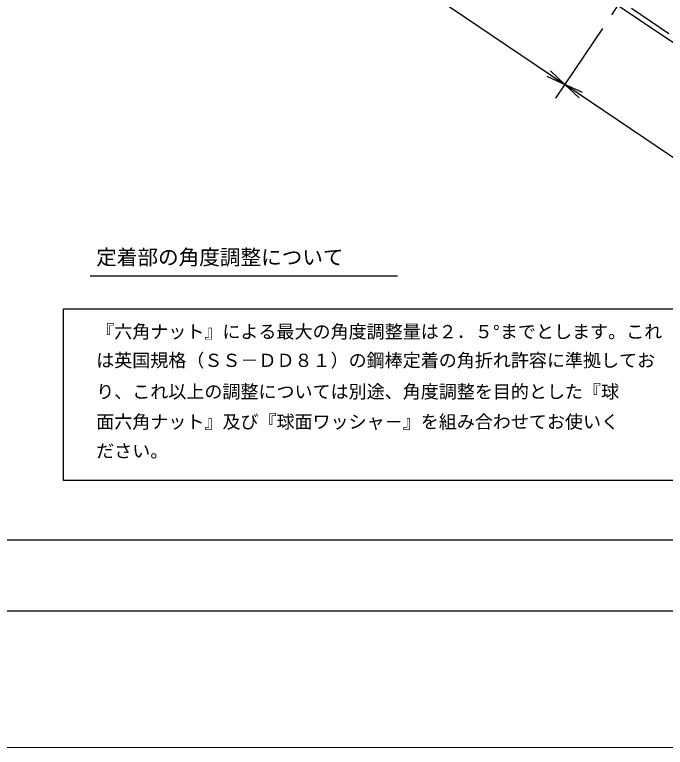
# Model space of a CAD drawing. Units: millimetres at full size, sheet at 1:3; details may follow other scales. Extents: x 60 to 2463, y 60 to 1722.
# Drawn here: x 604 to 1109, y 60 to 628 of the extents above; entities that cross this region are included whole.
import ezdxf
from ezdxf.enums import TextEntityAlignment as Align

# ---------------------------------------------------------------- set-up
doc = ezdxf.new("R2010")
doc.units = ezdxf.units.MM
doc.header["$LTSCALE"] = 3
doc.linetypes.add('USER1', pattern=[58.333333, 43.333333, -5, 5, -5])
for name, color, linetype, lineweight in [('1 外形線', 7, 'Continuous', 25), ('4 中心線', 1, 'USER1', 25), ('6 寸法線', 4, 'Continuous', 25), ('7 枠・タイトル', 7, 'Continuous', 25), ('DEFPOINTS_3', 7, 'Continuous', 25), ('V-nasSTD', 7, 'Continuous', 13)]:
    doc.layers.add(name, color=color, linetype=linetype, lineweight=lineweight)
doc.styles.add('標準ベクトル', font='')
doc.styles.get('標準ベクトル').set_extended_font_data('標準ベクトル')

# ---------------------------------------------------------------- blocks, each defined once
blk = doc.blocks.new('open_arrow')
at = {"color": 0, "linetype": 'Continuous', "lineweight": -2}
blk.add_lwpolyline([(7.5, 1.25), (0, 0), (7.5, -1.25)], dxfattribs=at)

msp = doc.modelspace()

# ---------------------------------------------------------------- linework, layer by layer
at = {"layer": '1 外形線'}
for p, q in [((855.056, 782.344), (1314.707, 472.306)), ((1112.144, 613.52), (1083.127, 633.092))]:
    msp.add_line(p, q, dxfattribs=at)
at = {"layer": '4 中心線'}
msp.add_line((1067.679, 628.117), (1105.688, 684.413), dxfattribs=at)
at = {"layer": '6 寸法線'}
for p, q in [((631.742, 843.972), (1031.284, 574.212)), ((1060.573, 617.591), (1024.178, 563.687)), ((1060.573, 617.591), (1024.178, 563.687)), ((1532.552, 235.77), (1031.284, 574.212)), ((662.915, 425.758), (901.399, 425.758))]:
    msp.add_line(p, q, dxfattribs=at)
msp.add_lwpolyline([(642.112, 400.035), (1228.722, 400.035), (1228.722, 266.863), (642.112, 266.863)], close=True, dxfattribs=at)
at = {"layer": '7 枠・タイトル'}
msp.add_line((321.5, 221), (2201.5, 221), dxfattribs=at)
at = {"layer": 'DEFPOINTS_3'}
msp.add_lwpolyline([(266.5, 166), (2256.5, 166), (2256.5, 1616), (266.5, 1616)], close=True, dxfattribs=at)
at = {"layer": 'V-nasSTD'}
msp.add_lwpolyline([(60, 60), (60, 1722), (2463, 1722), (2463, 60)], close=True, dxfattribs=at)

# ---------------------------------------------------------------- block references
at = {"layer": '6 寸法線', "xscale": 2, "yscale": 2}
for rotation in [146, 326]:
    msp.add_blockref('open_arrow', (1031.284, 574.212), dxfattribs=dict(at, rotation=rotation))

# ---------------------------------------------------------------- texts
at = {"layer": '6 寸法線', "style": '標準ベクトル'}
for s, height, p in [('定着部の角度調整について', 11.73, (667.54, 430.829)), ('『六角ナット』による最大の角度調整量は２．５°までとします。これ', 10.26, (667.54, 374.263)), ('は英国規格（ＳＳ－ＤＤ８１）の鋼棒定着の角折れ許容に準拠してお', 10.26, (667.54, 351.997)), ('り、これ以上の調整については別途、角度調整を目的とした『球', 10.26, (667.54, 327.725)), ('面六角ナット』及び『球面ワッシャ－』を組み合わせてお使いく', 10.26, (667.54, 304.352)), ('ださい。', 10.26, (667.54, 281.747))]:
    msp.add_text(s, height=height, dxfattribs=at).set_placement(p, align=Align.BOTTOM_LEFT)

doc.saveas('drawing.dxf')
